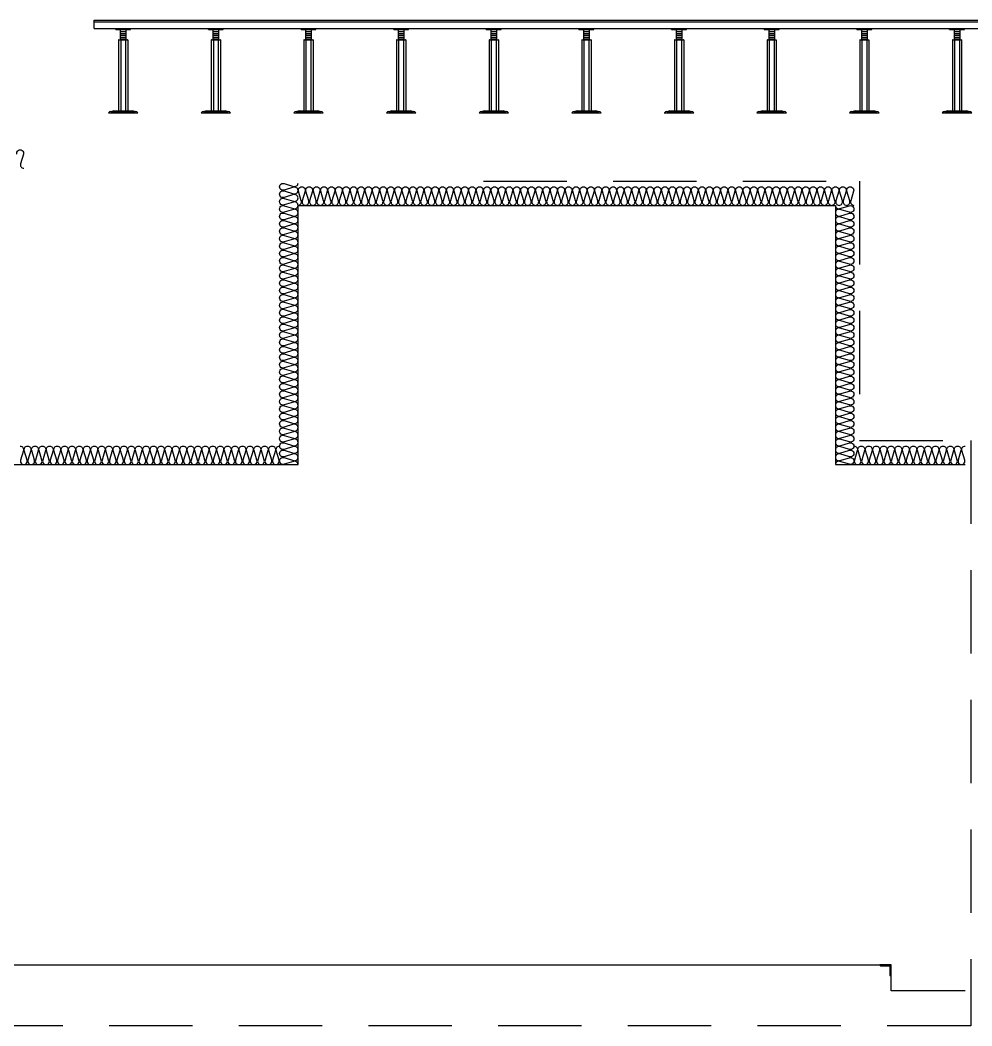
# Model space of a CAD drawing. Header units: millimetres. Extents: x 19868 to 801382, y -4805 to 85279.
# Drawn here: x 122038 to 124606, y 32214 to 34929 of the extents above; entities that cross this region are included whole.
import ezdxf

# ---------------------------------------------------------------- set-up
doc = ezdxf.new("R2010")
doc.units = ezdxf.units.MM
doc.header["$LTSCALE"] = 250
doc.linetypes.add('HID', pattern=[2.8, 1.8, -1])
for name, color, linetype in [('4fin', 4, 'Continuous'), ('A-ELE-4', 4, 'Continuous'), ('A-ELE-8', 8, 'Continuous'), ('A-FIN', 6, 'Continuous'), ('A-FIN-무근', 7, 'Continuous'), ('A-WP', 1, 'HID'), ('GES', 7, 'Continuous'), ('ISL', 251, 'Continuous'), ('TR', 7, 'Continuous'), ('악세스 350', 7, 'Continuous')]:
    doc.layers.add(name, color=color, linetype=linetype)

# ---------------------------------------------------------------- blocks, each defined once
blk = doc.blocks.new('*U159')
at = {"layer": 'A-ELE-4'}
blk.add_line((-11, 0), (12389, 0), dxfattribs=at)
at = {"layer": 'A-ELE-8'}
for p, q in [((-11, -23), (-11, 0)), ((-11, -5), (12389, -5)), ((-11, -23), (12389, -23))]:
    blk.add_line(p, q, dxfattribs=at)
blk = doc.blocks.new('*U160')
at = {"layer": 'GES', "color": 8}
for p, q in [((78, 224.5, 0), (78, 227, 0)), ((78, 227, 0), (117.9, 227, 0)), ((78, 224.5, 0), (117.9, 224.5, 0)), ((90.4, 224.5, 0), (90.4, 214.7, 0)), ((90.4, 221.1, 0), (90.4, 197.2, 0)), ((90.4, 219.1, 0), (105.5, 219.1, 0)), ((90.4, 219.1, 0), (105.5, 219.1, 0)), ((105.5, 224.5, 0), (105.5, 214.7, 0)), ((105.5, 221.1, 0), (105.5, 197.2, 0)), ((117.9, 224.5, 0), (117.9, 227, 0)), ((328, 224.5, 0), (328, 227, 0)), ((328, 227, 0), (367.9, 227, 0)), ((328, 224.5, 0), (367.9, 224.5, 0)), ((340.4, 224.5, 0), (340.4, 214.7, 0)), ((340.4, 221.1, 0), (340.4, 197.2, 0)), ((340.4, 219.1, 0), (355.5, 219.1, 0)), ((340.4, 219.1, 0), (355.5, 219.1, 0)), ((355.5, 224.5, 0), (355.5, 214.7, 0)), ((355.5, 221.1, 0), (355.5, 197.2, 0)), ((367.9, 224.5, 0), (367.9, 227, 0)), ((578, 224.5, 0), (578, 227, 0)), ((578, 227, 0), (617.9, 227, 0)), ((578, 224.5, 0), (617.9, 224.5, 0)), ((590.4, 224.5, 0), (590.4, 214.7, 0)), ((590.4, 221.1, 0), (590.4, 197.2, 0)), ((590.4, 219.1, 0), (605.5, 219.1, 0)), ((590.4, 219.1, 0), (605.5, 219.1, 0)), ((605.5, 224.5, 0), (605.5, 214.7, 0)), ((605.5, 221.1, 0), (605.5, 197.2, 0)), ((617.9, 224.5, 0), (617.9, 227, 0)), ((828, 224.5, 0), (828, 227, 0)), ((828, 227, 0), (867.9, 227, 0)), ((828, 224.5, 0), (867.9, 224.5, 0)), ((840.4, 224.5, 0), (840.4, 214.7, 0)), ((840.4, 221.1, 0), (840.4, 197.2, 0)), ((840.4, 219.1, 0), (855.5, 219.1, 0)), ((840.4, 219.1, 0), (855.5, 219.1, 0)), ((855.5, 224.5, 0), (855.5, 214.7, 0)), ((855.5, 221.1, 0), (855.5, 197.2, 0)), ((867.9, 224.5, 0), (867.9, 227, 0)), ((1078, 224.5, 0), (1078, 227, 0)), ((1078, 227, 0), (1117.9, 227, 0)), ((1078, 224.5, 0), (1117.9, 224.5, 0)), ((1090.4, 224.5, 0), (1090.4, 214.7, 0)), ((1090.4, 221.1, 0), (1090.4, 197.2, 0)), ((1090.4, 219.1, 0), (1105.5, 219.1, 0)), ((1090.4, 219.1, 0), (1105.5, 219.1, 0)), ((1105.5, 224.5, 0), (1105.5, 214.7, 0)), ((1105.5, 221.1, 0), (1105.5, 197.2, 0)), ((1117.9, 224.5, 0), (1117.9, 227, 0)), ((1328, 224.5, 0), (1328, 227, 0)), ((1328, 227, 0), (1367.9, 227, 0)), ((1328, 224.5, 0), (1367.9, 224.5, 0)), ((1340.4, 224.5, 0), (1340.4, 214.7, 0)), ((1340.4, 221.1, 0), (1340.4, 197.2, 0)), ((1340.4, 219.1, 0), (1355.5, 219.1, 0)), ((1340.4, 219.1, 0), (1355.5, 219.1, 0)), ((1355.5, 224.5, 0), (1355.5, 214.7, 0)), ((1355.5, 221.1, 0), (1355.5, 197.2, 0)), ((1367.9, 224.5, 0), (1367.9, 227, 0)), ((1578, 224.5, 0), (1578, 227, 0)), ((1578, 227, 0), (1617.9, 227, 0)), ((1578, 224.5, 0), (1617.9, 224.5, 0)), ((1590.4, 224.5, 0), (1590.4, 214.7, 0)), ((1590.4, 221.1, 0), (1590.4, 197.2, 0)), ((1590.4, 219.1, 0), (1605.5, 219.1, 0)), ((1590.4, 219.1, 0), (1605.5, 219.1, 0)), ((1605.5, 224.5, 0), (1605.5, 214.7, 0)), ((1605.5, 221.1, 0), (1605.5, 197.2, 0)), ((1617.9, 224.5, 0), (1617.9, 227, 0)), ((1828, 224.5, 0), (1828, 227, 0)), ((1828, 227, 0), (1867.9, 227, 0)), ((1828, 224.5, 0), (1867.9, 224.5, 0)), ((1840.4, 224.5, 0), (1840.4, 214.7, 0)), ((1840.4, 221.1, 0), (1840.4, 197.2, 0)), ((1840.4, 219.1, 0), (1855.5, 219.1, 0)), ((1840.4, 219.1, 0), (1855.5, 219.1, 0)), ((1855.5, 224.5, 0), (1855.5, 214.7, 0)), ((1855.5, 221.1, 0), (1855.5, 197.2, 0)), ((1867.9, 224.5, 0), (1867.9, 227, 0)), ((2078, 224.5, 0), (2078, 227, 0)), ((2078, 227, 0), (2117.9, 227, 0)), ((2078, 224.5, 0), (2117.9, 224.5, 0)), ((2090.4, 224.5, 0), (2090.4, 214.7, 0)), ((2090.4, 221.1, 0), (2090.4, 197.2, 0)), ((2090.4, 219.1, 0), (2105.5, 219.1, 0)), ((2090.4, 219.1, 0), (2105.5, 219.1, 0)), ((2105.5, 224.5, 0), (2105.5, 214.7, 0)), ((2105.5, 221.1, 0), (2105.5, 197.2, 0)), ((2117.9, 224.5, 0), (2117.9, 227, 0)), ((2328, 224.5, 0), (2328, 227, 0)), ((2328, 227, 0), (2367.9, 227, 0)), ((2328, 224.5, 0), (2367.9, 224.5, 0)), ((2340.4, 224.5, 0), (2340.4, 214.7, 0)), ((2340.4, 221.1, 0), (2340.4, 197.2, 0)), ((2340.4, 219.1, 0), (2355.5, 219.1, 0)), ((2340.4, 219.1, 0), (2355.5, 219.1, 0)), ((2355.5, 224.5, 0), (2355.5, 214.7, 0)), ((2355.5, 221.1, 0), (2355.5, 197.2, 0)), ((2367.9, 224.5, 0), (2367.9, 227, 0)), ((85.5, 196.4, 0), (85.5, 5.6, 0)), ((86.4, 197.2, 0), (90.5, 197.2, 0)), ((90.4, 214.1, 0), (105.5, 214.1, 0)), ((90.4, 214.1, 0), (105.5, 214.1, 0)), ((90.4, 209.1, 0), (105.5, 209.1, 0)), ((90.4, 209.1, 0), (105.5, 209.1, 0)), ((90.4, 204.1, 0), (105.5, 204.1, 0)), ((90.4, 204.1, 0), (105.5, 204.1, 0)), ((90.4, 199.1, 0), (105.5, 199.1, 0)), ((90.4, 199.1, 0), (105.5, 199.1, 0)), ((90.5, 197.2, 0), (105.5, 197.2, 0)), ((91.4, 196.4, 0), (91.4, 5.6, 0)), ((92.2, 197.2, 0), (103.9, 197.2, 0)), ((104.7, 196.4, 0), (104.7, 5.6, 0)), ((105.5, 197.2, 0), (109.7, 197.2, 0)), ((110.5, 196.4, 0), (110.5, 5.6, 0)), ((335.5, 196.4, 0), (335.5, 5.6, 0)), ((336.4, 197.2, 0), (340.5, 197.2, 0)), ((340.4, 214.1, 0), (355.5, 214.1, 0)), ((340.4, 214.1, 0), (355.5, 214.1, 0)), ((340.4, 209.1, 0), (355.5, 209.1, 0)), ((340.4, 209.1, 0), (355.5, 209.1, 0)), ((340.4, 204.1, 0), (355.5, 204.1, 0)), ((340.4, 204.1, 0), (355.5, 204.1, 0)), ((340.4, 199.1, 0), (355.5, 199.1, 0)), ((340.4, 199.1, 0), (355.5, 199.1, 0)), ((340.5, 197.2, 0), (355.5, 197.2, 0)), ((341.4, 196.4, 0), (341.4, 5.6, 0)), ((342.2, 197.2, 0), (353.9, 197.2, 0)), ((354.7, 196.4, 0), (354.7, 5.6, 0)), ((355.5, 197.2, 0), (359.7, 197.2, 0)), ((360.5, 196.4, 0), (360.5, 5.6, 0)), ((585.5, 196.4, 0), (585.5, 5.6, 0)), ((586.4, 197.2, 0), (590.5, 197.2, 0)), ((590.4, 214.1, 0), (605.5, 214.1, 0)), ((590.4, 214.1, 0), (605.5, 214.1, 0)), ((590.4, 209.1, 0), (605.5, 209.1, 0)), ((590.4, 209.1, 0), (605.5, 209.1, 0)), ((590.4, 204.1, 0), (605.5, 204.1, 0)), ((590.4, 204.1, 0), (605.5, 204.1, 0)), ((590.4, 199.1, 0), (605.5, 199.1, 0)), ((590.4, 199.1, 0), (605.5, 199.1, 0)), ((590.5, 197.2, 0), (605.5, 197.2, 0)), ((591.4, 196.4, 0), (591.4, 5.6, 0)), ((592.2, 197.2, 0), (603.9, 197.2, 0)), ((604.7, 196.4, 0), (604.7, 5.6, 0)), ((605.5, 197.2, 0), (609.7, 197.2, 0)), ((610.5, 196.4, 0), (610.5, 5.6, 0)), ((835.5, 196.4, 0), (835.5, 5.6, 0)), ((836.4, 197.2, 0), (840.5, 197.2, 0)), ((840.4, 214.1, 0), (855.5, 214.1, 0)), ((840.4, 214.1, 0), (855.5, 214.1, 0)), ((840.4, 209.1, 0), (855.5, 209.1, 0)), ((840.4, 209.1, 0), (855.5, 209.1, 0)), ((840.4, 204.1, 0), (855.5, 204.1, 0)), ((840.4, 204.1, 0), (855.5, 204.1, 0)), ((840.4, 199.1, 0), (855.5, 199.1, 0)), ((840.4, 199.1, 0), (855.5, 199.1, 0)), ((840.5, 197.2, 0), (855.5, 197.2, 0)), ((841.4, 196.4, 0), (841.4, 5.6, 0)), ((842.2, 197.2, 0), (853.9, 197.2, 0)), ((854.7, 196.4, 0), (854.7, 5.6, 0)), ((855.5, 197.2, 0), (859.7, 197.2, 0)), ((860.5, 196.4, 0), (860.5, 5.6, 0)), ((1085.5, 196.4, 0), (1085.5, 5.6, 0)), ((1086.4, 197.2, 0), (1090.5, 197.2, 0)), ((1090.4, 214.1, 0), (1105.5, 214.1, 0)), ((1090.4, 214.1, 0), (1105.5, 214.1, 0)), ((1090.4, 209.1, 0), (1105.5, 209.1, 0)), ((1090.4, 209.1, 0), (1105.5, 209.1, 0)), ((1090.4, 204.1, 0), (1105.5, 204.1, 0)), ((1090.4, 204.1, 0), (1105.5, 204.1, 0)), ((1090.4, 199.1, 0), (1105.5, 199.1, 0)), ((1090.4, 199.1, 0), (1105.5, 199.1, 0)), ((1090.5, 197.2, 0), (1105.5, 197.2, 0)), ((1091.4, 196.4, 0), (1091.4, 5.6, 0)), ((1092.2, 197.2, 0), (1103.9, 197.2, 0)), ((1104.7, 196.4, 0), (1104.7, 5.6, 0)), ((1105.5, 197.2, 0), (1109.7, 197.2, 0)), ((1110.5, 196.4, 0), (1110.5, 5.6, 0)), ((1335.5, 196.4, 0), (1335.5, 5.6, 0)), ((1336.4, 197.2, 0), (1340.5, 197.2, 0)), ((1340.4, 214.1, 0), (1355.5, 214.1, 0)), ((1340.4, 214.1, 0), (1355.5, 214.1, 0)), ((1340.4, 209.1, 0), (1355.5, 209.1, 0)), ((1340.4, 209.1, 0), (1355.5, 209.1, 0)), ((1340.4, 204.1, 0), (1355.5, 204.1, 0)), ((1340.4, 204.1, 0), (1355.5, 204.1, 0)), ((1340.4, 199.1, 0), (1355.5, 199.1, 0)), ((1340.4, 199.1, 0), (1355.5, 199.1, 0)), ((1340.5, 197.2, 0), (1355.5, 197.2, 0)), ((1341.4, 196.4, 0), (1341.4, 5.6, 0)), ((1342.2, 197.2, 0), (1353.9, 197.2, 0)), ((1354.7, 196.4, 0), (1354.7, 5.6, 0)), ((1355.5, 197.2, 0), (1359.7, 197.2, 0)), ((1360.5, 196.4, 0), (1360.5, 5.6, 0)), ((1585.5, 196.4, 0), (1585.5, 5.6, 0)), ((1586.4, 197.2, 0), (1590.5, 197.2, 0)), ((1590.4, 214.1, 0), (1605.5, 214.1, 0)), ((1590.4, 214.1, 0), (1605.5, 214.1, 0)), ((1590.4, 209.1, 0), (1605.5, 209.1, 0)), ((1590.4, 209.1, 0), (1605.5, 209.1, 0)), ((1590.4, 204.1, 0), (1605.5, 204.1, 0)), ((1590.4, 204.1, 0), (1605.5, 204.1, 0)), ((1590.4, 199.1, 0), (1605.5, 199.1, 0)), ((1590.4, 199.1, 0), (1605.5, 199.1, 0)), ((1590.5, 197.2, 0), (1605.5, 197.2, 0)), ((1591.4, 196.4, 0), (1591.4, 5.6, 0)), ((1592.2, 197.2, 0), (1603.9, 197.2, 0)), ((1604.7, 196.4, 0), (1604.7, 5.6, 0)), ((1605.5, 197.2, 0), (1609.7, 197.2, 0)), ((1610.5, 196.4, 0), (1610.5, 5.6, 0)), ((1835.5, 196.4, 0), (1835.5, 5.6, 0)), ((1836.4, 197.2, 0), (1840.5, 197.2, 0)), ((1840.4, 214.1, 0), (1855.5, 214.1, 0)), ((1840.4, 214.1, 0), (1855.5, 214.1, 0)), ((1840.4, 209.1, 0), (1855.5, 209.1, 0)), ((1840.4, 209.1, 0), (1855.5, 209.1, 0)), ((1840.4, 204.1, 0), (1855.5, 204.1, 0)), ((1840.4, 204.1, 0), (1855.5, 204.1, 0)), ((1840.4, 199.1, 0), (1855.5, 199.1, 0)), ((1840.4, 199.1, 0), (1855.5, 199.1, 0)), ((1840.5, 197.2, 0), (1855.5, 197.2, 0)), ((1841.4, 196.4, 0), (1841.4, 5.6, 0)), ((1842.2, 197.2, 0), (1853.9, 197.2, 0)), ((1854.7, 196.4, 0), (1854.7, 5.6, 0)), ((1855.5, 197.2, 0), (1859.7, 197.2, 0)), ((1860.5, 196.4, 0), (1860.5, 5.6, 0)), ((2085.5, 196.4, 0), (2085.5, 5.6, 0)), ((2086.4, 197.2, 0), (2090.5, 197.2, 0)), ((2090.4, 214.1, 0), (2105.5, 214.1, 0)), ((2090.4, 214.1, 0), (2105.5, 214.1, 0)), ((2090.4, 209.1, 0), (2105.5, 209.1, 0)), ((2090.4, 209.1, 0), (2105.5, 209.1, 0)), ((2090.4, 204.1, 0), (2105.5, 204.1, 0)), ((2090.4, 204.1, 0), (2105.5, 204.1, 0)), ((2090.4, 199.1, 0), (2105.5, 199.1, 0)), ((2090.4, 199.1, 0), (2105.5, 199.1, 0)), ((2090.5, 197.2, 0), (2105.5, 197.2, 0)), ((2091.4, 196.4, 0), (2091.4, 5.6, 0)), ((2092.2, 197.2, 0), (2103.9, 197.2, 0)), ((2104.7, 196.4, 0), (2104.7, 5.6, 0)), ((2105.5, 197.2, 0), (2109.7, 197.2, 0)), ((2110.5, 196.4, 0), (2110.5, 5.6, 0)), ((2335.5, 196.4, 0), (2335.5, 5.6, 0)), ((2336.4, 197.2, 0), (2340.5, 197.2, 0)), ((2340.4, 214.1, 0), (2355.5, 214.1, 0)), ((2340.4, 214.1, 0), (2355.5, 214.1, 0)), ((2340.4, 209.1, 0), (2355.5, 209.1, 0)), ((2340.4, 209.1, 0), (2355.5, 209.1, 0)), ((2340.4, 204.1, 0), (2355.5, 204.1, 0)), ((2340.4, 204.1, 0), (2355.5, 204.1, 0)), ((2340.4, 199.1, 0), (2355.5, 199.1, 0)), ((2340.4, 199.1, 0), (2355.5, 199.1, 0)), ((2340.5, 197.2, 0), (2355.5, 197.2, 0)), ((2341.4, 196.4, 0), (2341.4, 5.6, 0)), ((2342.2, 197.2, 0), (2353.9, 197.2, 0)), ((2354.7, 196.4, 0), (2354.7, 5.6, 0)), ((2355.5, 197.2, 0), (2359.7, 197.2, 0)), ((2360.5, 196.4, 0), (2360.5, 5.6, 0)), ((58.3, 0), (137.7, 0, 0)), ((64.7, 2.9), (131.4, 2.9)), ((73.2, 5.2), (123.3, 5.2)), ((86.4, 4.7, 0), (90.5, 4.7, 0)), ((89.7, 4.7, 0), (89.7, 5.2)), ((90.5, 4.7, 0), (105.5, 4.7, 0)), ((92.2, 4.7, 0), (103.9, 4.7, 0)), ((105.5, 4.7, 0), (109.7, 4.7, 0)), ((106.4, 4.7, 0), (106.4, 5.2)), ((308.3, 0), (387.7, 0, 0)), ((314.7, 2.9), (381.4, 2.9)), ((323.2, 5.2), (373.3, 5.2)), ((336.4, 4.7, 0), (340.5, 4.7, 0)), ((339.7, 4.7, 0), (339.7, 5.2)), ((340.5, 4.7, 0), (355.5, 4.7, 0)), ((342.2, 4.7, 0), (353.9, 4.7, 0)), ((355.5, 4.7, 0), (359.7, 4.7, 0)), ((356.4, 4.7, 0), (356.4, 5.2)), ((558.3, 0), (637.7, 0, 0)), ((564.7, 2.9), (631.4, 2.9)), ((573.2, 5.2), (623.3, 5.2)), ((586.4, 4.7, 0), (590.5, 4.7, 0)), ((589.7, 4.7, 0), (589.7, 5.2)), ((590.5, 4.7, 0), (605.5, 4.7, 0)), ((592.2, 4.7, 0), (603.9, 4.7, 0)), ((605.5, 4.7, 0), (609.7, 4.7, 0)), ((606.4, 4.7, 0), (606.4, 5.2)), ((808.3, 0), (887.7, 0, 0)), ((814.7, 2.9), (881.4, 2.9)), ((823.2, 5.2), (873.3, 5.2)), ((836.4, 4.7, 0), (840.5, 4.7, 0)), ((839.7, 4.7, 0), (839.7, 5.2)), ((840.5, 4.7, 0), (855.5, 4.7, 0)), ((842.2, 4.7, 0), (853.9, 4.7, 0)), ((855.5, 4.7, 0), (859.7, 4.7, 0)), ((856.4, 4.7, 0), (856.4, 5.2)), ((1058.3, 0), (1137.7, 0, 0)), ((1064.7, 2.9), (1131.4, 2.9)), ((1073.2, 5.2), (1123.3, 5.2)), ((1086.4, 4.7, 0), (1090.5, 4.7, 0)), ((1089.7, 4.7, 0), (1089.7, 5.2)), ((1090.5, 4.7, 0), (1105.5, 4.7, 0)), ((1092.2, 4.7, 0), (1103.9, 4.7, 0)), ((1105.5, 4.7, 0), (1109.7, 4.7, 0)), ((1106.4, 4.7, 0), (1106.4, 5.2)), ((1308.3, 0), (1387.7, 0, 0)), ((1314.7, 2.9), (1381.4, 2.9)), ((1323.2, 5.2), (1373.3, 5.2)), ((1336.4, 4.7, 0), (1340.5, 4.7, 0)), ((1339.7, 4.7, 0), (1339.7, 5.2)), ((1340.5, 4.7, 0), (1355.5, 4.7, 0)), ((1342.2, 4.7, 0), (1353.9, 4.7, 0)), ((1355.5, 4.7, 0), (1359.7, 4.7, 0)), ((1356.4, 4.7, 0), (1356.4, 5.2)), ((1558.3, 0), (1637.7, 0, 0)), ((1564.7, 2.9), (1631.4, 2.9)), ((1573.2, 5.2), (1623.3, 5.2)), ((1586.4, 4.7, 0), (1590.5, 4.7, 0)), ((1589.7, 4.7, 0), (1589.7, 5.2)), ((1590.5, 4.7, 0), (1605.5, 4.7, 0)), ((1592.2, 4.7, 0), (1603.9, 4.7, 0)), ((1605.5, 4.7, 0), (1609.7, 4.7, 0)), ((1606.4, 4.7, 0), (1606.4, 5.2)), ((1808.3, 0), (1887.7, 0, 0)), ((1814.7, 2.9), (1881.4, 2.9)), ((1823.2, 5.2), (1873.3, 5.2)), ((1836.4, 4.7, 0), (1840.5, 4.7, 0)), ((1839.7, 4.7, 0), (1839.7, 5.2)), ((1840.5, 4.7, 0), (1855.5, 4.7, 0)), ((1842.2, 4.7, 0), (1853.9, 4.7, 0)), ((1855.5, 4.7, 0), (1859.7, 4.7, 0)), ((1856.4, 4.7, 0), (1856.4, 5.2)), ((2058.3, 0), (2137.7, 0, 0)), ((2064.7, 2.9), (2131.4, 2.9)), ((2073.2, 5.2), (2123.3, 5.2)), ((2086.4, 4.7, 0), (2090.5, 4.7, 0)), ((2089.7, 4.7, 0), (2089.7, 5.2)), ((2090.5, 4.7, 0), (2105.5, 4.7, 0)), ((2092.2, 4.7, 0), (2103.9, 4.7, 0)), ((2105.5, 4.7, 0), (2109.7, 4.7, 0)), ((2106.4, 4.7, 0), (2106.4, 5.2)), ((2308.3, 0), (2387.7, 0, 0)), ((2314.7, 2.9), (2381.4, 2.9)), ((2323.2, 5.2), (2373.3, 5.2)), ((2336.4, 4.7, 0), (2340.5, 4.7, 0)), ((2339.7, 4.7, 0), (2339.7, 5.2)), ((2340.5, 4.7, 0), (2355.5, 4.7, 0)), ((2342.2, 4.7, 0), (2353.9, 4.7, 0)), ((2355.5, 4.7, 0), (2359.7, 4.7, 0)), ((2356.4, 4.7, 0), (2356.4, 5.2))]:
    blk.add_line(p, q, dxfattribs=at)
for centre, radius, start, end in [((86.4, 196.4, 0), 0.833, 90, 180), ((90.5, 196.4, 0), 0.833, 0, 90), ((92.2, 196.4, 0), 0.833, 90, 180), ((103.9, 196.4, 0), 0.833, 0, 90), ((105.5, 196.4, 0), 0.833, 90, 180), ((109.7, 196.4, 0), 0.833, 0, 90), ((336.4, 196.4, 0), 0.833, 90, 180), ((340.5, 196.4, 0), 0.833, 0, 90), ((342.2, 196.4, 0), 0.833, 90, 180), ((353.9, 196.4, 0), 0.833, 0, 90), ((355.5, 196.4, 0), 0.833, 90, 180), ((359.7, 196.4, 0), 0.833, 0, 90), ((586.4, 196.4, 0), 0.833, 90, 180), ((590.5, 196.4, 0), 0.833, 0, 90), ((592.2, 196.4, 0), 0.833, 90, 180), ((603.9, 196.4, 0), 0.833, 0, 90), ((605.5, 196.4, 0), 0.833, 90, 180), ((609.7, 196.4, 0), 0.833, 0, 90), ((836.4, 196.4, 0), 0.833, 90, 180), ((840.5, 196.4, 0), 0.833, 0, 90), ((842.2, 196.4, 0), 0.833, 90, 180), ((853.9, 196.4, 0), 0.833, 0, 90), ((855.5, 196.4, 0), 0.833, 90, 180), ((859.7, 196.4, 0), 0.833, 0, 90), ((1086.4, 196.4, 0), 0.833, 90, 180), ((1090.5, 196.4, 0), 0.833, 0, 90), ((1092.2, 196.4, 0), 0.833, 90, 180), ((1103.9, 196.4, 0), 0.833, 0, 90), ((1105.5, 196.4, 0), 0.833, 90, 180), ((1109.7, 196.4, 0), 0.833, 0, 90), ((1336.4, 196.4, 0), 0.833, 90, 180), ((1340.5, 196.4, 0), 0.833, 0, 90), ((1342.2, 196.4, 0), 0.833, 90, 180), ((1353.9, 196.4, 0), 0.833, 0, 90), ((1355.5, 196.4, 0), 0.833, 90, 180), ((1359.7, 196.4, 0), 0.833, 0, 90), ((1586.4, 196.4, 0), 0.833, 90, 180), ((1590.5, 196.4, 0), 0.833, 0, 90), ((1592.2, 196.4, 0), 0.833, 90, 180), ((1603.9, 196.4, 0), 0.833, 0, 90), ((1605.5, 196.4, 0), 0.833, 90, 180), ((1609.7, 196.4, 0), 0.833, 0, 90), ((1836.4, 196.4, 0), 0.833, 90, 180), ((1840.5, 196.4, 0), 0.833, 0, 90), ((1842.2, 196.4, 0), 0.833, 90, 180), ((1853.9, 196.4, 0), 0.833, 0, 90), ((1855.5, 196.4, 0), 0.833, 90, 180), ((1859.7, 196.4, 0), 0.833, 0, 90), ((2086.4, 196.4, 0), 0.833, 90, 180), ((2090.5, 196.4, 0), 0.833, 0, 90), ((2092.2, 196.4, 0), 0.833, 90, 180), ((2103.9, 196.4, 0), 0.833, 0, 90), ((2105.5, 196.4, 0), 0.833, 90, 180), ((2109.7, 196.4, 0), 0.833, 0, 90), ((2336.4, 196.4, 0), 0.833, 90, 180), ((2340.5, 196.4, 0), 0.833, 0, 90), ((2342.2, 196.4, 0), 0.833, 90, 180), ((2353.9, 196.4, 0), 0.833, 0, 90), ((2355.5, 196.4, 0), 0.833, 90, 180), ((2359.7, 196.4, 0), 0.833, 0, 90), ((64.7, -5.4), 8.33, 90, 139.756), ((73.2, -3.2), 8.33, 90, 132.9054), ((86.4, 5.6, 0), 0.833, 180, 270), ((90.5, 5.6, 0), 0.833, 270, 0), ((92.2, 5.6, 0), 0.833, 180, 270), ((103.9, 5.6, 0), 0.833, 270, 0), ((105.5, 5.6, 0), 0.833, 180, 270), ((109.7, 5.6, 0), 0.833, 270, 0), ((123.3, -3.2), 8.33, 47.0946, 90), ((131.4, -5.4), 8.33, 40.244, 90), ((314.7, -5.4), 8.33, 90, 139.756), ((323.2, -3.2), 8.33, 90, 132.9054), ((336.4, 5.6, 0), 0.833, 180, 270), ((340.5, 5.6, 0), 0.833, 270, 0), ((342.2, 5.6, 0), 0.833, 180, 270), ((353.9, 5.6, 0), 0.833, 270, 0), ((355.5, 5.6, 0), 0.833, 180, 270), ((359.7, 5.6, 0), 0.833, 270, 0), ((373.3, -3.2), 8.33, 47.0946, 90), ((381.4, -5.4), 8.33, 40.244, 90), ((564.7, -5.4), 8.33, 90, 139.756), ((573.2, -3.2), 8.33, 90, 132.9054), ((586.4, 5.6, 0), 0.833, 180, 270), ((590.5, 5.6, 0), 0.833, 270, 0), ((592.2, 5.6, 0), 0.833, 180, 270), ((603.9, 5.6, 0), 0.833, 270, 0), ((605.5, 5.6, 0), 0.833, 180, 270), ((609.7, 5.6, 0), 0.833, 270, 0), ((623.3, -3.2), 8.33, 47.0946, 90), ((631.4, -5.4), 8.33, 40.244, 90), ((814.7, -5.4), 8.33, 90, 139.756), ((823.2, -3.2), 8.33, 90, 132.9054), ((836.4, 5.6, 0), 0.833, 180, 270), ((840.5, 5.6, 0), 0.833, 270, 0), ((842.2, 5.6, 0), 0.833, 180, 270), ((853.9, 5.6, 0), 0.833, 270, 0), ((855.5, 5.6, 0), 0.833, 180, 270), ((859.7, 5.6, 0), 0.833, 270, 0), ((873.3, -3.2), 8.33, 47.0946, 90), ((881.4, -5.4), 8.33, 40.244, 90), ((1064.7, -5.4), 8.33, 90, 139.756), ((1073.2, -3.2), 8.33, 90, 132.9054), ((1086.4, 5.6, 0), 0.833, 180, 270), ((1090.5, 5.6, 0), 0.833, 270, 0), ((1092.2, 5.6, 0), 0.833, 180, 270), ((1103.9, 5.6, 0), 0.833, 270, 0), ((1105.5, 5.6, 0), 0.833, 180, 270), ((1109.7, 5.6, 0), 0.833, 270, 0), ((1123.3, -3.2), 8.33, 47.0946, 90), ((1131.4, -5.4), 8.33, 40.244, 90), ((1314.7, -5.4), 8.33, 90, 139.756), ((1323.2, -3.2), 8.33, 90, 132.9054), ((1336.4, 5.6, 0), 0.833, 180, 270), ((1340.5, 5.6, 0), 0.833, 270, 0), ((1342.2, 5.6, 0), 0.833, 180, 270), ((1353.9, 5.6, 0), 0.833, 270, 0), ((1355.5, 5.6, 0), 0.833, 180, 270), ((1359.7, 5.6, 0), 0.833, 270, 0), ((1373.3, -3.2), 8.33, 47.0946, 90), ((1381.4, -5.4), 8.33, 40.244, 90), ((1564.7, -5.4), 8.33, 90, 139.756), ((1573.2, -3.2), 8.33, 90, 132.9054), ((1586.4, 5.6, 0), 0.833, 180, 270), ((1590.5, 5.6, 0), 0.833, 270, 0), ((1592.2, 5.6, 0), 0.833, 180, 270), ((1603.9, 5.6, 0), 0.833, 270, 0), ((1605.5, 5.6, 0), 0.833, 180, 270), ((1609.7, 5.6, 0), 0.833, 270, 0), ((1623.3, -3.2), 8.33, 47.0946, 90), ((1631.4, -5.4), 8.33, 40.244, 90), ((1814.7, -5.4), 8.33, 90, 139.756), ((1823.2, -3.2), 8.33, 90, 132.9054), ((1836.4, 5.6, 0), 0.833, 180, 270), ((1840.5, 5.6, 0), 0.833, 270, 0), ((1842.2, 5.6, 0), 0.833, 180, 270), ((1853.9, 5.6, 0), 0.833, 270, 0), ((1855.5, 5.6, 0), 0.833, 180, 270), ((1859.7, 5.6, 0), 0.833, 270, 0), ((1873.3, -3.2), 8.33, 47.0946, 90), ((1881.4, -5.4), 8.33, 40.244, 90), ((2064.7, -5.4), 8.33, 90, 139.756), ((2073.2, -3.2), 8.33, 90, 132.9054), ((2086.4, 5.6, 0), 0.833, 180, 270), ((2090.5, 5.6, 0), 0.833, 270, 0), ((2092.2, 5.6, 0), 0.833, 180, 270), ((2103.9, 5.6, 0), 0.833, 270, 0), ((2105.5, 5.6, 0), 0.833, 180, 270), ((2109.7, 5.6, 0), 0.833, 270, 0), ((2123.3, -3.2), 8.33, 47.0946, 90), ((2131.4, -5.4), 8.33, 40.244, 90), ((2314.7, -5.4), 8.33, 90, 139.756), ((2323.2, -3.2), 8.33, 90, 132.9054), ((2336.4, 5.6, 0), 0.833, 180, 270), ((2340.5, 5.6, 0), 0.833, 270, 0), ((2342.2, 5.6, 0), 0.833, 180, 270), ((2353.9, 5.6, 0), 0.833, 270, 0), ((2355.5, 5.6, 0), 0.833, 180, 270), ((2359.7, 5.6, 0), 0.833, 270, 0), ((2373.3, -3.2), 8.33, 47.0946, 90), ((2381.4, -5.4), 8.33, 40.244, 90)]:
    blk.add_arc(centre, radius, start, end, dxfattribs=at)
blk = doc.blocks.new('A$C1B416526')
at = {"layer": '4fin'}
blk.add_lwpolyline([(-30, 70, 0.164028), (-28.7, 67), (-3, 67), (-3, 41.2, 0.19024), (0, 40), (0, 70)], format="xyb", close=True, dxfattribs=at)
at = {"layer": 'A-FIN-무근'}
for p, q in [((0, 0), (0, 70)), ((200, 0), (0, 0))]:
    blk.add_line(p, q, dxfattribs=at)

msp = doc.modelspace()

# ---------------------------------------------------------------- linework, layer by layer
at = {"layer": 'A-FIN'}
msp.add_line((118238.2, 32378.9), (124388.2, 32378.9), dxfattribs=at)
at = {"layer": 'A-WP', "linetype": 'HID', "ltscale": 0.5}
msp.add_lwpolyline([(123288.2, 34493.9), (124303.2, 34493.9), (124303.2, 33793.9), (124603.2, 33793.9), (124603.2, 32213.9), (118023.2, 32213.9), (118023.2, 33893.9), (118323.2, 33893.9), (118323.2, 34593.9), (119338.2, 34593.9)], dxfattribs=at)
at = {"layer": 'ISL'}
for points in [[(122029.4, 34566.8, -1.372593), (122047, 34566.8), (122039.4, 34541.1, 0.509267), (122048.2, 34528.9)], [(122788.2, 33728.9, 0.509267), (122776.1, 33737.8), (122750.3, 33730.1, -1.372593), (122750.3, 33747.8), (122776.1, 33740.1, 0.509266), (122788.2, 33748.9, 0.509267), (122776.1, 33757.8), (122750.3, 33750.1, -1.372593), (122750.3, 33767.8), (122776.1, 33760.1, 0.509266), (122788.2, 33768.9, 0.509267), (122776.1, 33777.8), (122750.3, 33770.1, -1.372593), (122750.3, 33787.8), (122776.1, 33780.1, 0.509266), (122788.2, 33788.9, 0.509267), (122776.1, 33797.8), (122750.3, 33790.1, -1.372593), (122750.3, 33807.8), (122776.1, 33800.1, 0.509266), (122788.2, 33808.9, 0.509267), (122776.1, 33817.8), (122750.3, 33810.1, -1.372593), (122750.3, 33827.8), (122776.1, 33820.1, 0.509266), (122788.2, 33828.9, 0.509267), (122776.1, 33837.8), (122750.3, 33830.1, -1.372593), (122750.3, 33847.8), (122776.1, 33840.1, 0.509266), (122788.2, 33848.9, 0.509267), (122776.1, 33857.8), (122750.3, 33850.1, -1.372593), (122750.3, 33867.8), (122776.1, 33860.1, 0.509266), (122788.2, 33868.9, 0.509267), (122776.1, 33877.8), (122750.3, 33870.1, -1.372593), (122750.3, 33887.8), (122776.1, 33880.1, 0.509266), (122788.2, 33888.9, 0.509267), (122776.1, 33897.8), (122750.3, 33890.1, -1.372593), (122750.3, 33907.8), (122776.1, 33900.1, 0.509266), (122788.2, 33908.9, 0.509267), (122776.1, 33917.8), (122750.3, 33910.1, -1.372593), (122750.3, 33927.8), (122776.1, 33920.1, 0.509266), (122788.2, 33928.9, 0.509267), (122776.1, 33937.8), (122750.3, 33930.1, -1.372593), (122750.3, 33947.8), (122776.1, 33940.1, 0.509266), (122788.2, 33948.9, 0.509267), (122776.1, 33957.8), (122750.3, 33950.1, -1.372593), (122750.3, 33967.8), (122776.1, 33960.1, 0.509266), (122788.2, 33968.9, 0.509267), (122776.1, 33977.8), (122750.3, 33970.1, -1.372593), (122750.3, 33987.8), (122776.1, 33980.1, 0.509266), (122788.2, 33988.9, 0.509267), (122776.1, 33997.8), (122750.3, 33990.1, -1.372593), (122750.3, 34007.8), (122776.1, 34000.1, 0.509266), (122788.2, 34008.9, 0.509267), (122776.1, 34017.8), (122750.3, 34010.1, -1.372593), (122750.3, 34027.8), (122776.1, 34020.1, 0.509266), (122788.2, 34028.9, 0.509267), (122776.1, 34037.8), (122750.3, 34030.1, -1.372593), (122750.3, 34047.8), (122776.1, 34040.1, 0.509266), (122788.2, 34048.9, 0.509267), (122776.1, 34057.8), (122750.3, 34050.1, -1.372593), (122750.3, 34067.8), (122776.1, 34060.1, 0.509266), (122788.2, 34068.9, 0.509267), (122776.1, 34077.8), (122750.3, 34070.1, -1.372593), (122750.3, 34087.8), (122776.1, 34080.1, 0.509266), (122788.2, 34088.9, 0.509267), (122776.1, 34097.8), (122750.3, 34090.1, -1.372593), (122750.3, 34107.8), (122776.1, 34100.1, 0.509266), (122788.2, 34108.9, 0.509267), (122776.1, 34117.8), (122750.3, 34110.1, -1.372593), (122750.3, 34127.8), (122776.1, 34120.1, 0.509266), (122788.2, 34128.9, 0.509267), (122776.1, 34137.8), (122750.3, 34130.1, -1.372593), (122750.3, 34147.8), (122776.1, 34140.1, 0.509266), (122788.2, 34148.9, 0.509267), (122776.1, 34157.8), (122750.3, 34150.1, -1.372593), (122750.3, 34167.8), (122776.1, 34160.1, 0.509266), (122788.2, 34168.9, 0.509267), (122776.1, 34177.8), (122750.3, 34170.1, -1.372593), (122750.3, 34187.8), (122776.1, 34180.1, 0.509266), (122788.2, 34188.9, 0.509267), (122776.1, 34197.8), (122750.3, 34190.1, -1.372593), (122750.3, 34207.8), (122776.1, 34200.1, 0.509266), (122788.2, 34208.9, 0.509267), (122776.1, 34217.8), (122750.3, 34210.1, -1.372593), (122750.3, 34227.8), (122776.1, 34220.1, 0.509266), (122788.2, 34228.9, 0.509267), (122776.1, 34237.8), (122750.3, 34230.1, -1.372593), (122750.3, 34247.8), (122776.1, 34240.1, 0.509266), (122788.2, 34248.9, 0.509267), (122776.1, 34257.8), (122750.3, 34250.1, -1.372593), (122750.3, 34267.8), (122776.1, 34260.1, 0.509266), (122788.2, 34268.9, 0.509267), (122776.1, 34277.8), (122750.3, 34270.1, -1.372593), (122750.3, 34287.8), (122776.1, 34280.1, 0.509266), (122788.2, 34288.9, 0.509267), (122776.1, 34297.8), (122750.3, 34290.1, -1.372593), (122750.3, 34307.8), (122776.1, 34300.1, 0.509266), (122788.2, 34308.9, 0.509267), (122776.1, 34317.8), (122750.3, 34310.1, -1.372593), (122750.3, 34327.8), (122776.1, 34320.1, 0.509266), (122788.2, 34328.9, 0.509267), (122776.1, 34337.8), (122750.3, 34330.1, -1.372593), (122750.3, 34347.8), (122776.1, 34340.1, 0.509266), (122788.2, 34348.9, 0.509267), (122776.1, 34357.8), (122750.3, 34350.1, -1.372593), (122750.3, 34367.8), (122776.1, 34360.1, 0.509266), (122788.2, 34368.9, 0.509267), (122776.1, 34377.8), (122750.3, 34370.1, -1.372593), (122750.3, 34387.8), (122776.1, 34380.1, 0.509266), (122788.2, 34388.9, 0.509267), (122776.1, 34397.8), (122750.3, 34390.1, -1.372593), (122750.3, 34407.8), (122776.1, 34400.1, 0.509266), (122788.2, 34408.9, 0.509267), (122776.1, 34417.8), (122750.3, 34410.1, -1.372593), (122750.3, 34427.8), (122776.1, 34420.1, 0.509266), (122788.2, 34428.9, 0.509267), (122776.1, 34437.8), (122750.3, 34430.1, -1.372593), (122750.3, 34447.8), (122776.1, 34440.1, 0.509266), (122788.2, 34448.9, 0.509267), (122776.1, 34457.8), (122750.3, 34450.1, -1.372593), (122750.3, 34467.8), (122776.1, 34460.1, 0.509266), (122788.2, 34468.9, 0.509267), (122776.1, 34477.8), (122750.3, 34470.1, -1.372593), (122750.3, 34487.8), (122776.1, 34480.1, 0.509266), (122788.2, 34488.9)], [(122788.2, 34428.9, 0.509267), (122797, 34441.1), (122789.4, 34466.8, -1.372593), (122807, 34466.8), (122799.4, 34441.1, 0.509267), (122808.2, 34428.9, 0.509267), (122817, 34441.1), (122809.4, 34466.8, -1.372593), (122827, 34466.8), (122819.4, 34441.1, 0.509267), (122828.2, 34428.9, 0.509267), (122837, 34441.1), (122829.4, 34466.8, -1.372593), (122847, 34466.8), (122839.4, 34441.1, 0.509267), (122848.2, 34428.9, 0.509267), (122857, 34441.1), (122849.4, 34466.8, -1.372593), (122867, 34466.8), (122859.4, 34441.1, 0.509267), (122868.2, 34428.9, 0.509267), (122877, 34441.1), (122869.4, 34466.8, -1.372593), (122887, 34466.8), (122879.4, 34441.1, 0.509267), (122888.2, 34428.9, 0.509267), (122897, 34441.1), (122889.4, 34466.8, -1.372593), (122907, 34466.8), (122899.4, 34441.1, 0.509267), (122908.2, 34428.9, 0.509267), (122917, 34441.1), (122909.4, 34466.8, -1.372593), (122927, 34466.8), (122919.4, 34441.1, 0.509267), (122928.2, 34428.9, 0.509267), (122937, 34441.1), (122929.4, 34466.8, -1.372593), (122947, 34466.8), (122939.4, 34441.1, 0.509267), (122948.2, 34428.9, 0.509267), (122957, 34441.1), (122949.4, 34466.8, -1.372593), (122967, 34466.8), (122959.4, 34441.1, 0.509267), (122968.2, 34428.9, 0.509267), (122977, 34441.1), (122969.4, 34466.8, -1.372593), (122987, 34466.8), (122979.4, 34441.1, 0.509267), (122988.2, 34428.9, 0.509267), (122997, 34441.1), (122989.4, 34466.8, -1.372593), (123007, 34466.8), (122999.4, 34441.1, 0.509267), (123008.2, 34428.9, 0.509267), (123017, 34441.1), (123009.4, 34466.8, -1.372593), (123027, 34466.8), (123019.4, 34441.1, 0.509267), (123028.2, 34428.9, 0.509267), (123037, 34441.1), (123029.4, 34466.8, -1.372593), (123047, 34466.8), (123039.4, 34441.1, 0.509267), (123048.2, 34428.9, 0.509267), (123057, 34441.1), (123049.4, 34466.8, -1.372593), (123067, 34466.8), (123059.4, 34441.1, 0.509267), (123068.2, 34428.9, 0.509267), (123077, 34441.1), (123069.4, 34466.8, -1.372593), (123087, 34466.8), (123079.4, 34441.1, 0.509267), (123088.2, 34428.9, 0.509267), (123097, 34441.1), (123089.4, 34466.8, -1.372593), (123107, 34466.8), (123099.4, 34441.1, 0.509267), (123108.2, 34428.9, 0.509267), (123117, 34441.1), (123109.4, 34466.8, -1.372593), (123127, 34466.8), (123119.4, 34441.1, 0.509267), (123128.2, 34428.9, 0.509267), (123137, 34441.1), (123129.4, 34466.8, -1.372593), (123147, 34466.8), (123139.4, 34441.1, 0.509267), (123148.2, 34428.9, 0.509267), (123157, 34441.1), (123149.4, 34466.8, -1.372593), (123167, 34466.8), (123159.4, 34441.1, 0.509267), (123168.2, 34428.9, 0.509267), (123177, 34441.1), (123169.4, 34466.8, -1.372593), (123187, 34466.8), (123179.4, 34441.1, 0.509267), (123188.2, 34428.9, 0.509267), (123197, 34441.1), (123189.4, 34466.8, -1.372593), (123207, 34466.8), (123199.4, 34441.1, 0.509267), (123208.2, 34428.9, 0.509267), (123217, 34441.1), (123209.4, 34466.8, -1.372593), (123227, 34466.8), (123219.4, 34441.1, 0.509267), (123228.2, 34428.9, 0.509267), (123237, 34441.1), (123229.4, 34466.8, -1.372593), (123247, 34466.8), (123239.4, 34441.1, 0.509267), (123248.2, 34428.9, 0.509267), (123257, 34441.1), (123249.4, 34466.8, -1.372593), (123267, 34466.8), (123259.4, 34441.1, 0.509267), (123268.2, 34428.9, 0.509267), (123277, 34441.1), (123269.4, 34466.8, -1.372593), (123287, 34466.8), (123279.4, 34441.1, 0.509267), (123288.2, 34428.9, 0.509267), (123297, 34441.1), (123289.4, 34466.8, -1.372593), (123307, 34466.8), (123299.4, 34441.1, 0.509267), (123308.2, 34428.9, 0.509267), (123317, 34441.1), (123309.4, 34466.8, -1.372593), (123327, 34466.8), (123319.4, 34441.1, 0.509267), (123328.2, 34428.9, 0.509267), (123337, 34441.1), (123329.4, 34466.8, -1.372593), (123347, 34466.8), (123339.4, 34441.1, 0.509267), (123348.2, 34428.9, 0.509267), (123357, 34441.1), (123349.4, 34466.8, -1.372593), (123367, 34466.8), (123359.4, 34441.1, 0.509267), (123368.2, 34428.9, 0.509267), (123377, 34441.1), (123369.4, 34466.8, -1.372593), (123387, 34466.8), (123379.4, 34441.1, 0.509267), (123388.2, 34428.9, 0.509267), (123397, 34441.1), (123389.4, 34466.8, -1.372593), (123407, 34466.8), (123399.4, 34441.1, 0.509267), (123408.2, 34428.9, 0.509267), (123417, 34441.1), (123409.4, 34466.8, -1.372593), (123427, 34466.8), (123419.4, 34441.1, 0.509267), (123428.2, 34428.9, 0.509267), (123437, 34441.1), (123429.4, 34466.8, -1.372593), (123447, 34466.8), (123439.4, 34441.1, 0.509267), (123448.2, 34428.9, 0.509267), (123457, 34441.1), (123449.4, 34466.8, -1.372593), (123467, 34466.8), (123459.4, 34441.1, 0.509267), (123468.2, 34428.9, 0.509267), (123477, 34441.1), (123469.4, 34466.8, -1.372593), (123487, 34466.8), (123479.4, 34441.1, 0.509267), (123488.2, 34428.9, 0.509267), (123497, 34441.1), (123489.4, 34466.8, -1.372593), (123507, 34466.8), (123499.4, 34441.1, 0.509267), (123508.2, 34428.9, 0.509267), (123517, 34441.1), (123509.4, 34466.8, -1.372593), (123527, 34466.8), (123519.4, 34441.1, 0.509267), (123528.2, 34428.9, 0.509267), (123537, 34441.1), (123529.4, 34466.8, -1.372593), (123547, 34466.8), (123539.4, 34441.1, 0.509267), (123548.2, 34428.9, 0.509267), (123557, 34441.1), (123549.4, 34466.8, -1.372593), (123567, 34466.8), (123559.4, 34441.1, 0.509267), (123568.2, 34428.9, 0.509267), (123577, 34441.1), (123569.4, 34466.8, -1.372593), (123587, 34466.8), (123579.4, 34441.1, 0.509267), (123588.2, 34428.9, 0.509267), (123597, 34441.1), (123589.4, 34466.8, -1.372593), (123607, 34466.8), (123599.4, 34441.1, 0.509267), (123608.2, 34428.9, 0.509267), (123617, 34441.1), (123609.4, 34466.8, -1.372593), (123627, 34466.8), (123619.4, 34441.1, 0.509267), (123628.2, 34428.9, 0.509267), (123637, 34441.1), (123629.4, 34466.8, -1.372593), (123647, 34466.8), (123639.4, 34441.1, 0.509267), (123648.2, 34428.9, 0.509267), (123657, 34441.1), (123649.4, 34466.8, -1.372593), (123667, 34466.8), (123659.4, 34441.1, 0.509267), (123668.2, 34428.9, 0.509267), (123677, 34441.1), (123669.4, 34466.8, -1.372593), (123687, 34466.8), (123679.4, 34441.1, 0.509267), (123688.2, 34428.9, 0.509267), (123697, 34441.1), (123689.4, 34466.8, -1.372593), (123707, 34466.8), (123699.4, 34441.1, 0.509267), (123708.2, 34428.9, 0.509267), (123717, 34441.1), (123709.4, 34466.8, -1.372593), (123727, 34466.8), (123719.4, 34441.1, 0.509267), (123728.2, 34428.9, 0.509267), (123737, 34441.1), (123729.4, 34466.8, -1.372593), (123747, 34466.8), (123739.4, 34441.1, 0.509267), (123748.2, 34428.9, 0.509267), (123757, 34441.1), (123749.4, 34466.8, -1.372593), (123767, 34466.8), (123759.4, 34441.1, 0.509267), (123768.2, 34428.9, 0.509267), (123777, 34441.1), (123769.4, 34466.8, -1.372593), (123787, 34466.8), (123779.4, 34441.1, 0.509267), (123788.2, 34428.9, 0.509267), (123797, 34441.1), (123789.4, 34466.8, -1.372593), (123807, 34466.8), (123799.4, 34441.1, 0.509267), (123808.2, 34428.9, 0.509267), (123817, 34441.1), (123809.4, 34466.8, -1.372593), (123827, 34466.8), (123819.4, 34441.1, 0.509267), (123828.2, 34428.9, 0.509267), (123837, 34441.1), (123829.4, 34466.8, -1.372593), (123847, 34466.8), (123839.4, 34441.1, 0.509267), (123848.2, 34428.9, 0.509267), (123857, 34441.1), (123849.4, 34466.8, -1.372593), (123867, 34466.8), (123859.4, 34441.1, 0.509267), (123868.2, 34428.9, 0.509267), (123877, 34441.1), (123869.4, 34466.8, -1.372593), (123887, 34466.8), (123879.4, 34441.1, 0.509267), (123888.2, 34428.9, 0.509267), (123897, 34441.1), (123889.4, 34466.8, -1.372593), (123907, 34466.8), (123899.4, 34441.1, 0.509267), (123908.2, 34428.9, 0.509267), (123917, 34441.1), (123909.4, 34466.8, -1.372593), (123927, 34466.8), (123919.4, 34441.1, 0.509267), (123928.2, 34428.9, 0.509267), (123937, 34441.1), (123929.4, 34466.8, -1.372593), (123947, 34466.8), (123939.4, 34441.1, 0.509267), (123948.2, 34428.9, 0.509267), (123957, 34441.1), (123949.4, 34466.8, -1.372593), (123967, 34466.8), (123959.4, 34441.1, 0.509267), (123968.2, 34428.9, 0.509267), (123977, 34441.1), (123969.4, 34466.8, -1.372593), (123987, 34466.8), (123979.4, 34441.1, 0.509267), (123988.2, 34428.9, 0.509267), (123997, 34441.1), (123989.4, 34466.8, -1.372593), (124007, 34466.8), (123999.4, 34441.1, 0.509267), (124008.2, 34428.9, 0.509267), (124017, 34441.1), (124009.4, 34466.8, -1.372593), (124027, 34466.8), (124019.4, 34441.1, 0.509267), (124028.2, 34428.9, 0.509267), (124037, 34441.1), (124029.4, 34466.8, -1.372593), (124047, 34466.8), (124039.4, 34441.1, 0.509267), (124048.2, 34428.9, 0.509267), (124057, 34441.1), (124049.4, 34466.8, -1.372593), (124067, 34466.8), (124059.4, 34441.1, 0.509267), (124068.2, 34428.9, 0.509267), (124077, 34441.1), (124069.4, 34466.8, -1.372593), (124087, 34466.8), (124079.4, 34441.1, 0.509267), (124088.2, 34428.9, 0.509267), (124097, 34441.1), (124089.4, 34466.8, -1.372593), (124107, 34466.8), (124099.4, 34441.1, 0.509267), (124108.2, 34428.9, 0.509267), (124117, 34441.1), (124109.4, 34466.8, -1.372593), (124127, 34466.8), (124119.4, 34441.1, 0.509267), (124128.2, 34428.9, 0.509267), (124137, 34441.1), (124129.4, 34466.8, -1.372593), (124147, 34466.8), (124139.4, 34441.1, 0.509267), (124148.2, 34428.9, 0.509267), (124157, 34441.1), (124149.4, 34466.8, -1.372593), (124167, 34466.8), (124159.4, 34441.1, 0.509267), (124168.2, 34428.9, 0.509267), (124177, 34441.1), (124169.4, 34466.8, -1.372593), (124187, 34466.8), (124179.4, 34441.1, 0.509267), (124188.2, 34428.9, 0.509267), (124197, 34441.1), (124189.4, 34466.8, -1.372593), (124207, 34466.8), (124199.4, 34441.1, 0.509267), (124208.2, 34428.9, 0.509267), (124217, 34441.1), (124209.4, 34466.8, -1.372593), (124227, 34466.8), (124219.4, 34441.1, 0.509267), (124228.2, 34428.9, 0.509267), (124237, 34441.1), (124229.4, 34466.8, -1.372593), (124247, 34466.8), (124239.4, 34441.1, 0.509267), (124248.2, 34428.9, 0.509267), (124257, 34441.1), (124249.4, 34466.8, -1.372593), (124267, 34466.8), (124259.4, 34441.1, 0.509267), (124268.2, 34428.9, 0.509267), (124277, 34441.1), (124269.4, 34466.8, -1.372593), (124287, 34466.8), (124279.4, 34441.1, 0.509267), (124288.2, 34428.9)], [(124238.2, 34428.9, 0.509267), (124250.3, 34420.1), (124276.1, 34427.8, -1.372593), (124276.1, 34410.1), (124250.3, 34417.8, 0.509267), (124238.2, 34408.9, 0.509267), (124250.3, 34400.1), (124276.1, 34407.8, -1.372593), (124276.1, 34390.1), (124250.3, 34397.8, 0.509267), (124238.2, 34388.9, 0.509267), (124250.3, 34380.1), (124276.1, 34387.8, -1.372593), (124276.1, 34370.1), (124250.3, 34377.8, 0.509267), (124238.2, 34368.9, 0.509267), (124250.3, 34360.1), (124276.1, 34367.8, -1.372593), (124276.1, 34350.1), (124250.3, 34357.7, 0.509267), (124238.2, 34348.9, 0.509267), (124250.3, 34340.1), (124276.1, 34347.7, -1.372593), (124276.1, 34330.1), (124250.3, 34337.7, 0.509267), (124238.2, 34328.9, 0.509267), (124250.3, 34320.1), (124276.1, 34327.7, -1.372593), (124276.1, 34310.1), (124250.3, 34317.7, 0.509267), (124238.2, 34308.9, 0.509267), (124250.3, 34300.1), (124276.1, 34307.7, -1.372593), (124276.1, 34290.1), (124250.3, 34297.7, 0.509267), (124238.2, 34288.9, 0.509267), (124250.3, 34280.1), (124276.1, 34287.7, -1.372593), (124276.1, 34270.1), (124250.3, 34277.7, 0.509267), (124238.2, 34268.9, 0.509267), (124250.3, 34260.1), (124276.1, 34267.7, -1.372593), (124276.1, 34250.1), (124250.3, 34257.7, 0.509267), (124238.2, 34248.9, 0.509267), (124250.3, 34240.1), (124276.1, 34247.7, -1.372593), (124276.1, 34230.1), (124250.3, 34237.7, 0.509267), (124238.2, 34228.9, 0.509267), (124250.3, 34220.1), (124276.1, 34227.7, -1.372593), (124276.1, 34210.1), (124250.3, 34217.7, 0.509267), (124238.2, 34208.9, 0.509267), (124250.3, 34200.1), (124276.1, 34207.7, -1.372593), (124276.1, 34190.1), (124250.3, 34197.7, 0.509267), (124238.2, 34188.9, 0.509267), (124250.3, 34180.1), (124276.1, 34187.7, -1.372593), (124276.1, 34170.1), (124250.3, 34177.7, 0.509267), (124238.2, 34168.9, 0.509267), (124250.3, 34160.1), (124276.1, 34167.7, -1.372593), (124276.1, 34150.1), (124250.3, 34157.7, 0.509267), (124238.2, 34148.9, 0.509267), (124250.3, 34140.1), (124276.1, 34147.7, -1.372593), (124276.1, 34130.1), (124250.3, 34137.7, 0.509267), (124238.2, 34128.9, 0.509267), (124250.3, 34120.1), (124276.1, 34127.7, -1.372593), (124276.1, 34110.1), (124250.3, 34117.7, 0.509267), (124238.2, 34108.9, 0.509267), (124250.3, 34100.1), (124276.1, 34107.7, -1.372593), (124276.1, 34090.1), (124250.3, 34097.7, 0.509267), (124238.2, 34088.9, 0.509267), (124250.3, 34080.1), (124276.1, 34087.7, -1.372593), (124276.1, 34070.1), (124250.3, 34077.7, 0.509267), (124238.2, 34068.9, 0.509267), (124250.3, 34060.1), (124276.1, 34067.7, -1.372593), (124276.1, 34050.1), (124250.3, 34057.7, 0.509267), (124238.2, 34048.9, 0.509267), (124250.3, 34040.1), (124276.1, 34047.7, -1.372593), (124276.1, 34030.1), (124250.3, 34037.7, 0.509267), (124238.2, 34028.9, 0.509267), (124250.3, 34020.1), (124276.1, 34027.7, -1.372593), (124276.1, 34010.1), (124250.3, 34017.7, 0.509267), (124238.2, 34008.9, 0.509267), (124250.3, 34000.1), (124276.1, 34007.7, -1.372593), (124276.1, 33990.1), (124250.3, 33997.7, 0.509267), (124238.2, 33988.9, 0.509267), (124250.3, 33980.1), (124276.1, 33987.7, -1.372593), (124276.1, 33970.1), (124250.3, 33977.7, 0.509267), (124238.2, 33968.9, 0.509267), (124250.3, 33960.1), (124276.1, 33967.7, -1.372593), (124276.1, 33950.1), (124250.3, 33957.7, 0.509267), (124238.2, 33948.9, 0.509267), (124250.3, 33940.1), (124276.1, 33947.7, -1.372593), (124276.1, 33930.1), (124250.3, 33937.7, 0.509267), (124238.2, 33928.9, 0.509267), (124250.3, 33920.1), (124276.1, 33927.7, -1.372593), (124276.1, 33910.1), (124250.3, 33917.7, 0.509267), (124238.2, 33908.9, 0.509267), (124250.3, 33900.1), (124276.1, 33907.7, -1.372593), (124276.1, 33890.1), (124250.3, 33897.7, 0.509267), (124238.2, 33888.9, 0.509267), (124250.3, 33880.1), (124276.1, 33887.7, -1.372593), (124276.1, 33870.1), (124250.3, 33877.7, 0.509267), (124238.2, 33868.9, 0.509267), (124250.3, 33860.1), (124276.1, 33867.7, -1.372593), (124276.1, 33850.1), (124250.3, 33857.7, 0.509267), (124238.2, 33848.9, 0.509267), (124250.3, 33840.1), (124276.1, 33847.7, -1.372593), (124276.1, 33830.1), (124250.3, 33837.7, 0.509267), (124238.2, 33828.9, 0.509267), (124250.3, 33820.1), (124276.1, 33827.7, -1.372593), (124276.1, 33810.1), (124250.3, 33817.7, 0.509267), (124238.2, 33808.9, 0.509267), (124250.3, 33800.1), (124276.1, 33807.7, -1.372593), (124276.1, 33790.1), (124250.3, 33797.7, 0.509267), (124238.2, 33788.9, 0.509267), (124250.3, 33780.1), (124276.1, 33787.7, -1.372593), (124276.1, 33770.1), (124250.3, 33777.7, 0.509267), (124238.2, 33768.9, 0.509267), (124250.3, 33760.1), (124276.1, 33767.7, -1.372593), (124276.1, 33750.1), (124250.3, 33757.7, 0.509267), (124238.2, 33748.9, 0.509267), (124250.3, 33740.1), (124276.1, 33747.7, -1.372593), (124276.1, 33730.1), (124250.3, 33737.7, 0.509267), (124238.2, 33728.9)], [(122038.2, 33778.9, -0.509267), (122047, 33766.8), (122039.4, 33741.1, 1.372593), (122057, 33741.1), (122049.4, 33766.8, -0.509267), (122058.2, 33778.9, -0.509267), (122067, 33766.8), (122059.4, 33741.1, 1.372593), (122077, 33741.1), (122069.4, 33766.8, -0.509267), (122078.2, 33778.9, -0.509267), (122087, 33766.8), (122079.4, 33741.1, 1.372593), (122097, 33741.1), (122089.4, 33766.8, -0.509267), (122098.2, 33778.9, -0.509267), (122107, 33766.8), (122099.4, 33741.1, 1.372593), (122117, 33741.1), (122109.4, 33766.8, -0.509267), (122118.2, 33778.9, -0.509267), (122127, 33766.8), (122119.4, 33741.1, 1.372593), (122137, 33741.1), (122129.4, 33766.8, -0.509267), (122138.2, 33778.9, -0.509267), (122147, 33766.8), (122139.4, 33741.1, 1.372593), (122157, 33741.1), (122149.4, 33766.8, -0.509267), (122158.2, 33778.9, -0.509267), (122167, 33766.8), (122159.4, 33741.1, 1.372593), (122177, 33741.1), (122169.4, 33766.8, -0.509267), (122178.2, 33778.9, -0.509267), (122187, 33766.8), (122179.4, 33741.1, 1.372593), (122197, 33741.1), (122189.4, 33766.8, -0.509267), (122198.2, 33778.9, -0.509267), (122207, 33766.8), (122199.4, 33741.1, 1.372593), (122217, 33741.1), (122209.4, 33766.8, -0.509267), (122218.2, 33778.9, -0.509267), (122227, 33766.8), (122219.4, 33741.1, 1.372593), (122237, 33741.1), (122229.4, 33766.8, -0.509267), (122238.2, 33778.9, -0.509267), (122247, 33766.8), (122239.4, 33741.1, 1.372593), (122257, 33741.1), (122249.4, 33766.8, -0.509267), (122258.2, 33778.9, -0.509267), (122267, 33766.8), (122259.4, 33741.1, 1.372593), (122277, 33741.1), (122269.4, 33766.8, -0.509267), (122278.2, 33778.9, -0.509267), (122287, 33766.8), (122279.4, 33741.1, 1.372593), (122297, 33741.1), (122289.4, 33766.8, -0.509267), (122298.2, 33778.9, -0.509267), (122307, 33766.8), (122299.4, 33741.1, 1.372593), (122317, 33741.1), (122309.4, 33766.8, -0.509267), (122318.2, 33778.9, -0.509267), (122327, 33766.8), (122319.4, 33741.1, 1.372593), (122337, 33741.1), (122329.4, 33766.8, -0.509267), (122338.2, 33778.9, -0.509267), (122347, 33766.8), (122339.4, 33741.1, 1.372593), (122357, 33741.1), (122349.4, 33766.8, -0.509267), (122358.2, 33778.9, -0.509267), (122367, 33766.8), (122359.4, 33741.1, 1.372593), (122377, 33741.1), (122369.4, 33766.8, -0.509267), (122378.2, 33778.9, -0.509267), (122387, 33766.8), (122379.4, 33741.1, 1.372593), (122397, 33741.1), (122389.4, 33766.8, -0.509267), (122398.2, 33778.9, -0.509267), (122407, 33766.8), (122399.4, 33741.1, 1.372593), (122417, 33741.1), (122409.4, 33766.8, -0.509267), (122418.2, 33778.9, -0.509267), (122427, 33766.8), (122419.4, 33741.1, 1.372593), (122437, 33741.1), (122429.4, 33766.8, -0.509267), (122438.2, 33778.9, -0.509267), (122447, 33766.8), (122439.4, 33741.1, 1.372593), (122457, 33741.1), (122449.4, 33766.8, -0.509267), (122458.2, 33778.9, -0.509267), (122467, 33766.8), (122459.4, 33741.1, 1.372593), (122477, 33741.1), (122469.4, 33766.8, -0.509267), (122478.2, 33778.9, -0.509267), (122487, 33766.8), (122479.4, 33741.1, 1.372593), (122497, 33741.1), (122489.4, 33766.8, -0.509267), (122498.2, 33778.9, -0.509267), (122507, 33766.8), (122499.4, 33741.1, 1.372593), (122517, 33741.1), (122509.4, 33766.8, -0.509267), (122518.2, 33778.9, -0.509267), (122527, 33766.8), (122519.4, 33741.1, 1.372593), (122537, 33741.1), (122529.4, 33766.8, -0.509267), (122538.2, 33778.9, -0.509267), (122547, 33766.8), (122539.4, 33741.1, 1.372593), (122557, 33741.1), (122549.4, 33766.8, -0.509267), (122558.2, 33778.9, -0.509267), (122567, 33766.8), (122559.4, 33741.1, 1.372593), (122577, 33741.1), (122569.4, 33766.8, -0.509267), (122578.2, 33778.9, -0.509267), (122587, 33766.8), (122579.4, 33741.1, 1.372593), (122597, 33741.1), (122589.4, 33766.8, -0.509267), (122598.2, 33778.9, -0.509267), (122607, 33766.8), (122599.4, 33741.1, 1.372593), (122617, 33741.1), (122609.4, 33766.8, -0.509267), (122618.2, 33778.9, -0.509267), (122627, 33766.8), (122619.4, 33741.1, 1.372593), (122637, 33741.1), (122629.4, 33766.8, -0.509267), (122638.2, 33778.9, -0.509267), (122647, 33766.8), (122639.4, 33741.1, 1.372593), (122657, 33741.1), (122649.4, 33766.8, -0.509267), (122658.2, 33778.9, -0.509267), (122667, 33766.8), (122659.4, 33741.1, 1.372593), (122677, 33741.1), (122669.4, 33766.8, -0.509267), (122678.2, 33778.9, -0.509267), (122687, 33766.8), (122679.4, 33741.1, 1.372593), (122697, 33741.1), (122689.4, 33766.8, -0.509267), (122698.2, 33778.9, -0.509267), (122707, 33766.8), (122699.4, 33741.1, 1.372593), (122717, 33741.1), (122709.4, 33766.8, -0.509267), (122718.2, 33778.9, -0.509267), (122727, 33766.8), (122719.4, 33741.1, 1.372593), (122737, 33741.1), (122729.4, 33766.8, -0.509267), (122738.2, 33778.9)], [(124288.2, 33778.9, -0.509267), (124297, 33766.8), (124289.4, 33741.1, 1.372593), (124307, 33741.1), (124299.4, 33766.8, -0.509267), (124308.2, 33778.9, -0.509267), (124317, 33766.8), (124309.4, 33741.1, 1.372593), (124327, 33741.1), (124319.4, 33766.8, -0.509267), (124328.2, 33778.9, -0.509267), (124337, 33766.8), (124329.4, 33741.1, 1.372593), (124347, 33741.1), (124339.4, 33766.8, -0.509267), (124348.2, 33778.9, -0.509267), (124357, 33766.8), (124349.4, 33741.1, 1.372593), (124367, 33741.1), (124359.4, 33766.8, -0.509267), (124368.2, 33778.9, -0.509267), (124377, 33766.8), (124369.4, 33741.1, 1.372593), (124387, 33741.1), (124379.4, 33766.8, -0.509267), (124388.2, 33778.9, -0.509267), (124397, 33766.8), (124389.4, 33741.1, 1.372593), (124407, 33741.1), (124399.4, 33766.8, -0.509267), (124408.2, 33778.9, -0.509267), (124417, 33766.8), (124409.4, 33741.1, 1.372593), (124427, 33741.1), (124419.4, 33766.8, -0.509267), (124428.2, 33778.9, -0.509267), (124437, 33766.8), (124429.4, 33741.1, 1.372593), (124447, 33741.1), (124439.4, 33766.8, -0.509267), (124448.2, 33778.9, -0.509267), (124457, 33766.8), (124449.4, 33741.1, 1.372593), (124467, 33741.1), (124459.4, 33766.8, -0.509267), (124468.2, 33778.9, -0.509267), (124477, 33766.8), (124469.4, 33741.1, 1.372593), (124487, 33741.1), (124479.4, 33766.8, -0.509267), (124488.2, 33778.9, -0.509267), (124497, 33766.8), (124489.4, 33741.1, 1.372593), (124507, 33741.1), (124499.4, 33766.8, -0.509267), (124508.2, 33778.9, -0.509267), (124517, 33766.8), (124509.4, 33741.1, 1.372593), (124527, 33741.1), (124519.4, 33766.8, -0.509267), (124528.2, 33778.9, -0.509267), (124537, 33766.8), (124529.4, 33741.1, 1.372593), (124547, 33741.1), (124539.4, 33766.8, -0.509267), (124548.2, 33778.9, -0.509267), (124557, 33766.8), (124549.4, 33741.1, 1.372593), (124567, 33741.1), (124559.4, 33766.8, -0.509267), (124568.2, 33778.9, -0.509267), (124577, 33766.8), (124569.4, 33741.1, 1.372593), (124587, 33741.1), (124579.4, 33766.8, -0.509267), (124588.2, 33778.9)]]:
    msp.add_lwpolyline(points, format="xyb", dxfattribs=at)
msp.add_lwpolyline([(118038.2, 33828.9), (118388.2, 33828.9), (118388.2, 34528.9), (121988.2, 34528.9), (121988.2, 33728.9), (122788.2, 33728.9), (122788.2, 34428.9), (124238.2, 34428.9), (124238.2, 33728.9), (124588.2, 33728.9)], dxfattribs=at)

# ---------------------------------------------------------------- block references
at = {"layer": 'GES'}
msp.add_blockref('*U160', (122218.2, 34678.9), dxfattribs=at)
at = {"layer": 'TR'}
msp.add_blockref('A$C1B416526', (124388.2, 32308.9), dxfattribs=at)
at = {"layer": '악세스 350'}
msp.add_blockref('*U159', (122249.2, 34928.9), dxfattribs=at)

doc.saveas('drawing.dxf')
